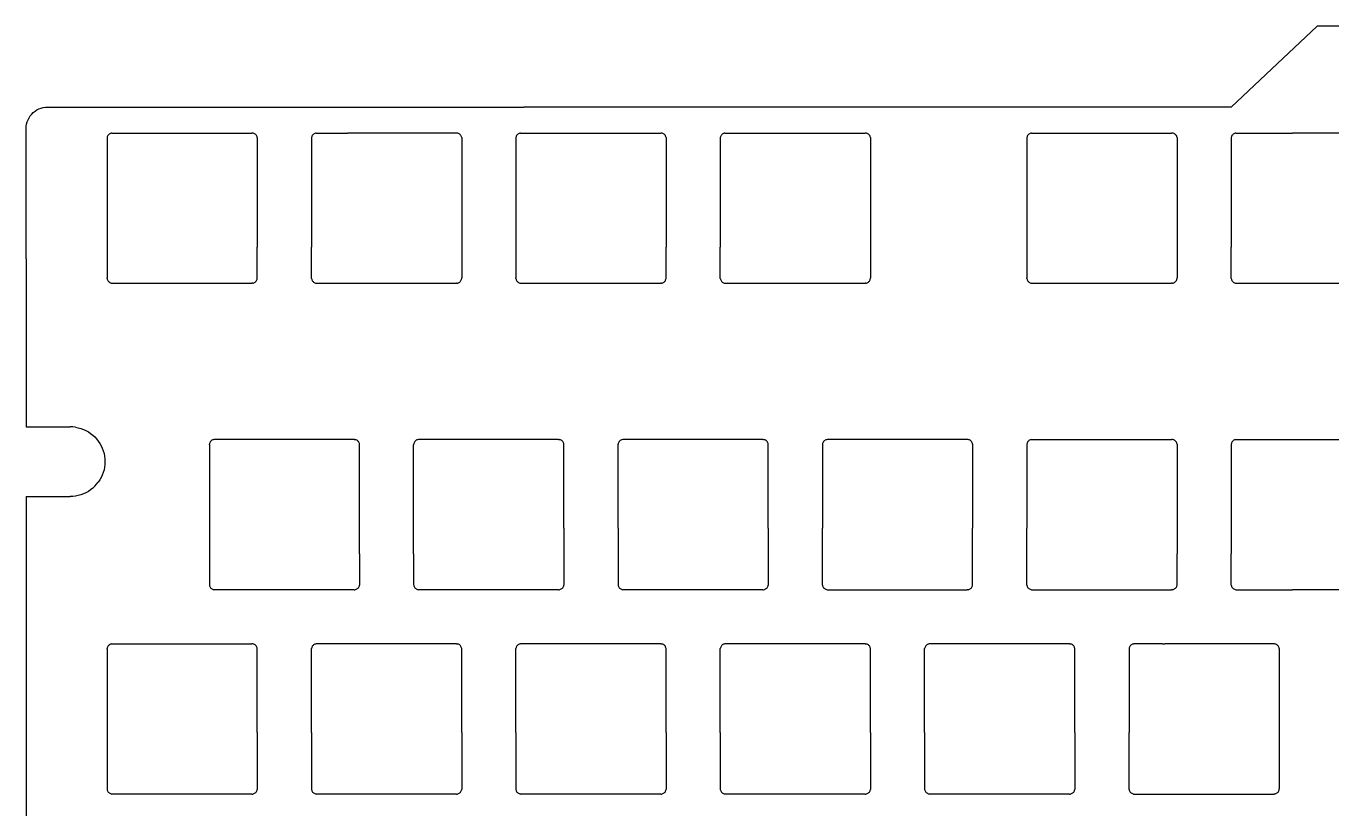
# Model space of a CAD drawing. Extents: x 157 to 375, y -131 to 7.
# Drawn here: x 156.9 to 278.6, y -65.5 to 7.4 of the extents above; entities that cross this region are included whole.
import ezdxf

# ---------------------------------------------------------------- set-up
doc = ezdxf.new("R2010")
doc.units = 0

msp = doc.modelspace()

# ---------------------------------------------------------------- linework, layer by layer
for p, q in [((277.22, 7.44), (272.44, 2.93)), ((367.25, 7.44), (277.22, 7.44)), ((272.44, 2.93), (269.22, -0.11)), ((157.08, -1.29), (157.18, -1.11)), ((157.18, -1.11), (157.29, -0.93)), ((157.29, -0.93), (157.42, -0.77)), ((157.42, -0.77), (157.57, -0.62)), ((157.57, -0.62), (157.74, -0.49)), ((157.74, -0.49), (157.91, -0.38)), ((157.91, -0.38), (158.1, -0.28)), ((158.1, -0.28), (158.29, -0.21)), ((158.29, -0.21), (158.5, -0.15)), ((158.5, -0.15), (158.7, -0.12)), ((158.7, -0.12), (158.91, -0.11)), ((158.91, -0.11), (203.28, -0.11)), ((269.22, -0.11), (203.28, -0.11)), ((156.9, -1.9), (156.95, -1.69)), ((156.9, -14.25), (156.9, -1.9)), ((156.95, -1.69), (157.01, -1.49)), ((157.01, -1.49), (157.08, -1.29)), ((164.47, -2.89), (164.45, -2.96)), ((164.45, -2.96), (164.45, -3.03)), ((164.45, -3.03), (164.45, -16.03)), ((164.49, -2.83), (164.47, -2.89)), ((164.52, -2.77), (164.49, -2.83)), ((164.55, -2.72), (164.52, -2.77)), ((164.6, -2.67), (164.55, -2.72)), ((164.64, -2.63), (164.6, -2.67)), ((164.7, -2.59), (164.64, -2.63)), ((164.76, -2.56), (164.7, -2.59)), ((164.82, -2.54), (164.76, -2.56)), ((164.88, -2.53), (164.82, -2.54)), ((164.88, -2.53), (164.95, -2.53)), ((164.95, -2.53), (177.95, -2.53)), ((178.02, -2.53), (177.95, -2.53)), ((178.08, -2.54), (178.02, -2.53)), ((178.14, -2.56), (178.08, -2.54)), ((178.2, -2.59), (178.14, -2.56)), ((178.26, -2.63), (178.2, -2.59)), ((178.3, -2.67), (178.26, -2.63)), ((178.35, -2.72), (178.3, -2.67)), ((178.38, -2.77), (178.35, -2.72)), ((178.41, -2.83), (178.38, -2.77)), ((178.43, -2.89), (178.41, -2.83)), ((178.45, -2.96), (178.43, -2.89)), ((178.45, -2.96), (178.45, -3.03)), ((178.45, -3.03), (178.45, -13.18)), ((183.52, -2.89), (183.5, -2.96)), ((183.5, -2.96), (183.5, -3.03)), ((183.5, -3.03), (183.5, -13.18)), ((183.54, -2.83), (183.52, -2.89)), ((183.57, -2.77), (183.54, -2.83)), ((183.6, -2.72), (183.57, -2.77)), ((183.65, -2.67), (183.6, -2.72)), ((183.69, -2.63), (183.65, -2.67)), ((183.75, -2.59), (183.69, -2.63)), ((183.81, -2.56), (183.75, -2.59)), ((183.87, -2.54), (183.81, -2.56)), ((183.93, -2.53), (183.87, -2.54)), ((183.93, -2.53), (184, -2.53)), ((184, -2.53), (186.85, -2.53)), ((197, -2.53), (186.85, -2.53)), ((197.07, -2.53), (197, -2.53)), ((197.13, -2.54), (197.07, -2.53)), ((197.19, -2.56), (197.13, -2.54)), ((197.25, -2.59), (197.19, -2.56)), ((197.31, -2.63), (197.25, -2.59)), ((197.35, -2.67), (197.31, -2.63)), ((197.4, -2.72), (197.35, -2.67)), ((197.43, -2.77), (197.4, -2.72)), ((197.46, -2.83), (197.43, -2.77)), ((197.48, -2.89), (197.46, -2.83)), ((197.5, -2.96), (197.48, -2.89)), ((197.5, -2.96), (197.5, -3.03)), ((197.5, -3.03), (197.5, -16.03)), ((202.57, -2.89), (202.55, -2.96)), ((202.55, -2.96), (202.55, -3.03)), ((202.55, -3.03), (202.55, -16.03)), ((202.59, -2.83), (202.57, -2.89)), ((202.62, -2.77), (202.59, -2.83)), ((202.65, -2.72), (202.62, -2.77)), ((202.7, -2.67), (202.65, -2.72)), ((202.74, -2.63), (202.7, -2.67)), ((202.8, -2.59), (202.74, -2.63)), ((202.86, -2.56), (202.8, -2.59)), ((202.92, -2.54), (202.86, -2.56)), ((202.98, -2.53), (202.92, -2.54)), ((202.98, -2.53), (203.05, -2.53)), ((203.05, -2.53), (216.05, -2.53)), ((216.12, -2.53), (216.05, -2.53)), ((216.18, -2.54), (216.12, -2.53)), ((216.24, -2.56), (216.18, -2.54)), ((216.3, -2.59), (216.24, -2.56)), ((216.36, -2.63), (216.3, -2.59)), ((216.4, -2.67), (216.36, -2.63)), ((216.45, -2.72), (216.4, -2.67)), ((216.48, -2.77), (216.45, -2.72)), ((216.51, -2.83), (216.48, -2.77)), ((216.53, -2.89), (216.51, -2.83)), ((216.55, -2.96), (216.53, -2.89)), ((216.55, -2.96), (216.55, -3.03)), ((216.55, -3.03), (216.55, -13.18)), ((221.62, -2.89), (221.6, -2.96)), ((221.6, -2.96), (221.6, -3.03)), ((221.6, -3.03), (221.6, -13.18)), ((221.64, -2.83), (221.62, -2.89)), ((221.67, -2.77), (221.64, -2.83)), ((221.7, -2.72), (221.67, -2.77)), ((221.75, -2.67), (221.7, -2.72)), ((221.79, -2.63), (221.75, -2.67)), ((221.85, -2.59), (221.79, -2.63)), ((221.91, -2.56), (221.85, -2.59)), ((221.97, -2.54), (221.91, -2.56)), ((222.03, -2.53), (221.97, -2.54)), ((222.03, -2.53), (222.1, -2.53)), ((222.1, -2.53), (235.1, -2.53)), ((235.17, -2.53), (235.1, -2.53)), ((235.23, -2.54), (235.17, -2.53)), ((235.29, -2.56), (235.23, -2.54)), ((235.35, -2.59), (235.29, -2.56)), ((235.41, -2.63), (235.35, -2.59)), ((235.45, -2.67), (235.41, -2.63)), ((235.5, -2.72), (235.45, -2.67)), ((235.53, -2.77), (235.5, -2.72)), ((235.56, -2.83), (235.53, -2.77)), ((235.58, -2.89), (235.56, -2.83)), ((235.6, -2.96), (235.58, -2.89)), ((235.6, -2.96), (235.6, -3.03)), ((235.6, -3.03), (235.6, -16.03)), ((250.19, -2.89), (250.18, -2.96)), ((250.18, -2.96), (250.18, -3.03)), ((250.18, -3.03), (250.18, -16.03)), ((250.21, -2.83), (250.19, -2.89)), ((250.24, -2.77), (250.21, -2.83)), ((250.28, -2.72), (250.24, -2.77)), ((250.32, -2.67), (250.28, -2.72)), ((250.37, -2.63), (250.32, -2.67)), ((250.42, -2.59), (250.37, -2.63)), ((250.48, -2.56), (250.42, -2.59)), ((250.54, -2.54), (250.48, -2.56)), ((250.61, -2.53), (250.54, -2.54)), ((250.61, -2.53), (250.68, -2.53)), ((250.68, -2.53), (263.67, -2.53)), ((263.74, -2.53), (263.67, -2.53)), ((263.81, -2.54), (263.74, -2.53)), ((263.87, -2.56), (263.81, -2.54)), ((263.93, -2.59), (263.87, -2.56)), ((263.98, -2.63), (263.93, -2.59)), ((264.03, -2.67), (263.98, -2.63)), ((264.07, -2.72), (264.03, -2.67)), ((264.11, -2.77), (264.07, -2.72)), ((264.14, -2.83), (264.11, -2.77)), ((264.16, -2.89), (264.14, -2.83)), ((264.17, -2.96), (264.16, -2.89)), ((264.17, -2.96), (264.17, -3.03)), ((264.17, -3.03), (264.17, -16.03)), ((269.24, -2.89), (269.23, -2.96)), ((269.23, -2.96), (269.23, -3.03)), ((269.23, -3.03), (269.23, -13.18)), ((269.26, -2.83), (269.24, -2.89)), ((269.29, -2.77), (269.26, -2.83)), ((269.33, -2.72), (269.29, -2.77)), ((269.37, -2.67), (269.33, -2.72)), ((269.42, -2.63), (269.37, -2.67)), ((269.47, -2.59), (269.42, -2.63)), ((269.53, -2.56), (269.47, -2.59)), ((269.59, -2.54), (269.53, -2.56)), ((269.66, -2.53), (269.59, -2.54)), ((269.66, -2.53), (269.73, -2.53)), ((269.73, -2.53), (274.95, -2.53)), ((282.73, -2.53), (274.95, -2.53)), ((178.45, -16.03), (178.45, -13.18)), ((183.5, -16.03), (183.5, -13.18)), ((216.55, -14.88), (216.55, -13.18)), ((221.6, -14.88), (221.6, -13.18)), ((269.23, -16.03), (269.23, -13.18)), ((156.9, -14.25), (156.9, -29.91)), ((216.55, -16.03), (216.55, -14.88)), ((221.6, -16.03), (221.6, -14.88)), ((164.45, -16.09), (164.45, -16.03)), ((164.45, -16.09), (164.47, -16.16)), ((164.47, -16.16), (164.49, -16.22)), ((164.49, -16.22), (164.52, -16.28)), ((164.52, -16.28), (164.55, -16.33)), ((164.55, -16.33), (164.6, -16.38)), ((164.6, -16.38), (164.64, -16.42)), ((164.64, -16.42), (164.7, -16.46)), ((164.7, -16.46), (164.76, -16.49)), ((164.76, -16.49), (164.82, -16.51)), ((164.82, -16.51), (164.88, -16.52)), ((164.88, -16.52), (164.95, -16.53)), ((164.95, -16.53), (177.95, -16.53)), ((178.02, -16.52), (177.95, -16.53)), ((178.02, -16.52), (178.08, -16.51)), ((178.08, -16.51), (178.14, -16.49)), ((178.14, -16.49), (178.2, -16.46)), ((178.2, -16.46), (178.26, -16.42)), ((178.26, -16.42), (178.3, -16.38)), ((178.3, -16.38), (178.35, -16.33)), ((178.35, -16.33), (178.38, -16.28)), ((178.38, -16.28), (178.41, -16.22)), ((178.41, -16.22), (178.43, -16.16)), ((178.43, -16.16), (178.45, -16.09)), ((178.45, -16.09), (178.45, -16.03)), ((183.5, -16.09), (183.5, -16.03)), ((183.5, -16.09), (183.52, -16.16)), ((183.52, -16.16), (183.54, -16.22)), ((183.54, -16.22), (183.57, -16.28)), ((183.57, -16.28), (183.6, -16.33)), ((183.6, -16.33), (183.65, -16.38)), ((183.65, -16.38), (183.69, -16.42)), ((183.69, -16.42), (183.75, -16.46)), ((183.75, -16.46), (183.81, -16.49)), ((183.81, -16.49), (183.87, -16.51)), ((183.87, -16.51), (183.93, -16.52)), ((183.93, -16.52), (184, -16.53)), ((184, -16.53), (197, -16.53)), ((197.07, -16.52), (197, -16.53)), ((197.07, -16.52), (197.13, -16.51)), ((197.13, -16.51), (197.19, -16.49)), ((197.19, -16.49), (197.25, -16.46)), ((197.25, -16.46), (197.31, -16.42)), ((197.31, -16.42), (197.35, -16.38)), ((197.35, -16.38), (197.4, -16.33)), ((197.4, -16.33), (197.43, -16.28)), ((197.43, -16.28), (197.46, -16.22)), ((197.46, -16.22), (197.48, -16.16)), ((197.48, -16.16), (197.5, -16.09)), ((197.5, -16.09), (197.5, -16.03)), ((202.55, -16.09), (202.55, -16.03)), ((202.55, -16.09), (202.57, -16.16)), ((202.57, -16.16), (202.59, -16.22)), ((202.59, -16.22), (202.62, -16.28)), ((202.62, -16.28), (202.65, -16.33)), ((202.65, -16.33), (202.7, -16.38)), ((202.7, -16.38), (202.74, -16.42)), ((202.74, -16.42), (202.8, -16.46)), ((202.8, -16.46), (202.86, -16.49)), ((202.86, -16.49), (202.92, -16.51)), ((202.92, -16.51), (202.98, -16.52)), ((202.98, -16.52), (203.05, -16.53)), ((203.05, -16.53), (216.05, -16.53)), ((216.12, -16.52), (216.05, -16.53)), ((216.12, -16.52), (216.18, -16.51)), ((216.18, -16.51), (216.24, -16.49)), ((216.24, -16.49), (216.3, -16.46)), ((216.3, -16.46), (216.36, -16.42)), ((216.36, -16.42), (216.4, -16.38)), ((216.4, -16.38), (216.45, -16.33)), ((216.45, -16.33), (216.48, -16.28)), ((216.48, -16.28), (216.51, -16.22)), ((216.51, -16.22), (216.53, -16.16)), ((216.53, -16.16), (216.55, -16.09)), ((216.55, -16.09), (216.55, -16.03)), ((221.6, -16.09), (221.6, -16.03)), ((221.6, -16.09), (221.62, -16.16)), ((221.62, -16.16), (221.64, -16.22)), ((221.64, -16.22), (221.67, -16.28)), ((221.67, -16.28), (221.7, -16.33)), ((221.7, -16.33), (221.75, -16.38)), ((221.75, -16.38), (221.79, -16.42)), ((221.79, -16.42), (221.85, -16.46)), ((221.85, -16.46), (221.91, -16.49)), ((221.91, -16.49), (221.97, -16.51)), ((221.97, -16.51), (222.03, -16.52)), ((222.03, -16.52), (222.1, -16.53)), ((222.1, -16.53), (235.1, -16.53)), ((235.17, -16.52), (235.1, -16.53)), ((235.17, -16.52), (235.23, -16.51)), ((235.23, -16.51), (235.29, -16.49)), ((235.29, -16.49), (235.35, -16.46)), ((235.35, -16.46), (235.41, -16.42)), ((235.41, -16.42), (235.45, -16.38)), ((235.45, -16.38), (235.5, -16.33)), ((235.5, -16.33), (235.53, -16.28)), ((235.53, -16.28), (235.56, -16.22)), ((235.56, -16.22), (235.58, -16.16)), ((235.58, -16.16), (235.6, -16.09)), ((235.6, -16.09), (235.6, -16.03)), ((250.18, -16.09), (250.18, -16.03)), ((250.18, -16.09), (250.19, -16.16)), ((250.19, -16.16), (250.21, -16.22)), ((250.21, -16.22), (250.24, -16.28)), ((250.24, -16.28), (250.28, -16.33)), ((250.28, -16.33), (250.32, -16.38)), ((250.32, -16.38), (250.37, -16.42)), ((250.37, -16.42), (250.42, -16.46)), ((250.42, -16.46), (250.48, -16.49)), ((250.48, -16.49), (250.54, -16.51)), ((250.54, -16.51), (250.61, -16.52)), ((250.61, -16.52), (250.68, -16.53)), ((250.68, -16.53), (263.67, -16.53)), ((263.74, -16.52), (263.67, -16.53)), ((263.74, -16.52), (263.81, -16.51)), ((263.81, -16.51), (263.87, -16.49)), ((263.87, -16.49), (263.93, -16.46)), ((263.93, -16.46), (263.98, -16.42)), ((263.98, -16.42), (264.03, -16.38)), ((264.03, -16.38), (264.07, -16.33)), ((264.07, -16.33), (264.11, -16.28)), ((264.11, -16.28), (264.14, -16.22)), ((264.14, -16.22), (264.16, -16.16)), ((264.16, -16.16), (264.17, -16.09)), ((264.17, -16.09), (264.17, -16.03)), ((269.23, -16.09), (269.23, -16.03)), ((269.23, -16.09), (269.24, -16.16)), ((269.24, -16.16), (269.26, -16.22)), ((269.26, -16.22), (269.29, -16.28)), ((269.29, -16.28), (269.33, -16.33)), ((269.33, -16.33), (269.37, -16.38)), ((269.37, -16.38), (269.42, -16.42)), ((269.42, -16.42), (269.47, -16.46)), ((269.47, -16.46), (269.53, -16.49)), ((269.53, -16.49), (269.59, -16.51)), ((269.59, -16.51), (269.66, -16.52)), ((269.66, -16.52), (269.73, -16.53)), ((269.73, -16.53), (282.73, -16.53)), ((156.9, -29.91), (161, -29.91)), ((161.25, -29.92), (161, -29.91)), ((161.51, -29.95), (161.25, -29.92)), ((161.51, -29.95), (161.76, -30)), ((161.76, -30), (162, -30.07)), ((162, -30.07), (162.24, -30.16)), ((162.24, -30.16), (162.48, -30.27)), ((162.48, -30.27), (162.7, -30.39)), ((162.7, -30.39), (162.91, -30.53)), ((162.91, -30.53), (163.11, -30.69)), ((163.11, -30.69), (163.3, -30.86)), ((163.3, -30.86), (163.47, -31.05)), ((163.47, -31.05), (163.63, -31.25)), ((163.63, -31.25), (163.77, -31.46)), ((163.77, -31.46), (163.9, -31.69)), ((173.99, -31.47), (173.98, -31.53)), ((173.98, -31.6), (173.98, -31.53)), ((173.98, -31.6), (173.98, -44.6)), ((174.01, -31.41), (173.99, -31.47)), ((174.04, -31.35), (174.01, -31.41)), ((174.08, -31.29), (174.04, -31.35)), ((174.12, -31.25), (174.08, -31.29)), ((174.17, -31.2), (174.12, -31.25)), ((174.22, -31.17), (174.17, -31.2)), ((174.28, -31.14), (174.22, -31.17)), ((174.34, -31.12), (174.28, -31.14)), ((174.41, -31.1), (174.34, -31.12)), ((174.48, -31.1), (174.41, -31.1)), ((187.48, -31.1), (174.48, -31.1)), ((187.48, -31.1), (187.54, -31.1)), ((187.61, -31.12), (187.54, -31.1)), ((187.67, -31.14), (187.61, -31.12)), ((187.73, -31.17), (187.67, -31.14)), ((187.78, -31.2), (187.73, -31.17)), ((187.83, -31.25), (187.78, -31.2)), ((187.87, -31.29), (187.83, -31.25)), ((187.91, -31.35), (187.87, -31.29)), ((187.94, -31.41), (187.91, -31.35)), ((187.96, -31.47), (187.94, -31.41)), ((187.97, -31.53), (187.96, -31.47)), ((187.98, -31.6), (187.97, -31.53)), ((187.98, -37.67), (187.98, -31.6)), ((193.02, -31.6), (193.03, -31.53)), ((193.02, -37.67), (193.02, -31.6)), ((193.04, -31.47), (193.03, -31.53)), ((193.06, -31.41), (193.04, -31.47)), ((193.09, -31.35), (193.06, -31.41)), ((193.13, -31.29), (193.09, -31.35)), ((193.17, -31.25), (193.13, -31.29)), ((193.22, -31.2), (193.17, -31.25)), ((193.27, -31.17), (193.22, -31.2)), ((193.33, -31.14), (193.27, -31.17)), ((193.39, -31.12), (193.33, -31.14)), ((193.46, -31.1), (193.39, -31.12)), ((193.52, -31.1), (193.46, -31.1)), ((206.52, -31.1), (193.52, -31.1)), ((206.52, -31.1), (206.59, -31.1)), ((206.66, -31.12), (206.59, -31.1)), ((206.72, -31.14), (206.66, -31.12)), ((206.78, -31.17), (206.72, -31.14)), ((206.83, -31.2), (206.78, -31.17)), ((206.88, -31.25), (206.83, -31.2)), ((206.92, -31.29), (206.88, -31.25)), ((206.96, -31.35), (206.92, -31.29)), ((206.99, -31.41), (206.96, -31.35)), ((207.01, -31.47), (206.99, -31.41)), ((207.02, -31.53), (207.01, -31.47)), ((207.02, -31.6), (207.02, -31.53)), ((207.02, -39.37), (207.02, -31.6)), ((212.07, -31.6), (212.08, -31.53)), ((212.07, -39.37), (212.07, -31.6)), ((212.09, -31.47), (212.08, -31.53)), ((212.11, -31.41), (212.09, -31.47)), ((212.14, -31.35), (212.11, -31.41)), ((212.18, -31.29), (212.14, -31.35)), ((212.22, -31.25), (212.18, -31.29)), ((212.27, -31.2), (212.22, -31.25)), ((212.32, -31.17), (212.27, -31.2)), ((212.38, -31.14), (212.32, -31.17)), ((212.44, -31.12), (212.38, -31.14)), ((212.51, -31.1), (212.44, -31.12)), ((212.57, -31.1), (212.51, -31.1)), ((225.57, -31.1), (212.57, -31.1)), ((225.57, -31.1), (225.64, -31.1)), ((225.71, -31.12), (225.64, -31.1)), ((225.77, -31.14), (225.71, -31.12)), ((225.83, -31.17), (225.77, -31.14)), ((225.88, -31.2), (225.83, -31.17)), ((225.93, -31.25), (225.88, -31.2)), ((225.97, -31.29), (225.93, -31.25)), ((226.01, -31.35), (225.97, -31.29)), ((226.04, -31.41), (226.01, -31.35)), ((226.06, -31.47), (226.04, -31.41)), ((226.07, -31.53), (226.06, -31.47)), ((226.07, -31.6), (226.07, -31.53)), ((226.07, -39.37), (226.07, -31.6)), ((231.13, -31.53), (231.12, -31.6)), ((231.12, -31.6), (231.12, -39.37)), ((231.14, -31.47), (231.13, -31.53)), ((231.16, -31.41), (231.14, -31.47)), ((231.19, -31.35), (231.16, -31.41)), ((231.23, -31.29), (231.19, -31.35)), ((231.27, -31.25), (231.23, -31.29)), ((231.27, -31.25), (231.32, -31.2)), ((231.32, -31.2), (231.37, -31.17)), ((231.43, -31.14), (231.37, -31.17)), ((231.49, -31.12), (231.43, -31.14)), ((231.56, -31.1), (231.49, -31.12)), ((231.62, -31.1), (231.56, -31.1)), ((244.62, -31.1), (231.62, -31.1)), ((244.69, -31.1), (244.62, -31.1)), ((244.76, -31.12), (244.69, -31.1)), ((244.82, -31.14), (244.76, -31.12)), ((244.88, -31.17), (244.82, -31.14)), ((244.93, -31.2), (244.88, -31.17)), ((244.98, -31.25), (244.93, -31.2)), ((245.02, -31.29), (244.98, -31.25)), ((245.06, -31.35), (245.02, -31.29)), ((245.09, -31.41), (245.06, -31.35)), ((245.11, -31.47), (245.09, -31.41)), ((245.12, -31.53), (245.11, -31.47)), ((245.12, -31.53), (245.12, -31.6)), ((245.12, -31.6), (245.12, -39.37)), ((250.19, -31.47), (250.18, -31.53)), ((250.18, -31.53), (250.18, -31.6)), ((250.18, -31.6), (250.18, -39.37)), ((250.21, -31.41), (250.19, -31.47)), ((250.24, -31.35), (250.21, -31.41)), ((250.28, -31.29), (250.24, -31.35)), ((250.32, -31.25), (250.28, -31.29)), ((250.37, -31.2), (250.32, -31.25)), ((250.42, -31.17), (250.37, -31.2)), ((250.48, -31.14), (250.42, -31.17)), ((250.54, -31.12), (250.48, -31.14)), ((250.61, -31.1), (250.54, -31.12)), ((250.61, -31.1), (250.68, -31.1)), ((250.68, -31.1), (263.67, -31.1)), ((263.74, -31.1), (263.67, -31.1)), ((263.81, -31.12), (263.74, -31.1)), ((263.87, -31.14), (263.81, -31.12)), ((263.93, -31.17), (263.87, -31.14)), ((263.98, -31.2), (263.93, -31.17)), ((264.03, -31.25), (263.98, -31.2)), ((264.07, -31.29), (264.03, -31.25)), ((264.11, -31.35), (264.07, -31.29)), ((264.14, -31.41), (264.11, -31.35)), ((264.16, -31.47), (264.14, -31.41)), ((264.17, -31.53), (264.16, -31.47)), ((264.17, -31.53), (264.17, -31.6)), ((264.17, -31.6), (264.17, -41.75)), ((269.24, -31.47), (269.23, -31.53)), ((269.23, -31.53), (269.23, -31.6)), ((269.23, -31.6), (269.23, -41.75)), ((269.26, -31.41), (269.24, -31.47)), ((269.29, -31.35), (269.26, -31.41)), ((269.33, -31.29), (269.29, -31.35)), ((269.37, -31.25), (269.33, -31.29)), ((269.42, -31.2), (269.37, -31.25)), ((269.47, -31.17), (269.42, -31.2)), ((269.53, -31.14), (269.47, -31.17)), ((269.59, -31.12), (269.53, -31.14)), ((269.66, -31.1), (269.59, -31.12)), ((269.66, -31.1), (269.73, -31.1)), ((269.73, -31.1), (282.73, -31.1)), ((163.9, -31.69), (164, -31.92)), ((164, -31.92), (164.09, -32.16)), ((164.09, -32.16), (164.16, -32.4)), ((164.16, -32.4), (164.21, -32.65)), ((164.21, -32.65), (164.24, -32.91)), ((164.16, -33.92), (164.09, -34.17)), ((164.21, -33.67), (164.16, -33.92)), ((164.24, -33.42), (164.21, -33.67)), ((164.24, -32.91), (164.25, -33.16)), ((164.25, -33.16), (164.24, -33.42)), ((163.3, -35.46), (163.47, -35.27)), ((163.47, -35.27), (163.63, -35.07)), ((163.77, -34.86), (163.63, -35.07)), ((163.9, -34.64), (163.77, -34.86)), ((164, -34.41), (163.9, -34.64)), ((164.09, -34.17), (164, -34.41)), ((156.9, -36.41), (156.9, -68.94)), ((156.9, -36.41), (161, -36.41)), ((161.25, -36.4), (161, -36.41)), ((161.51, -36.37), (161.25, -36.4)), ((161.76, -36.32), (161.51, -36.37)), ((162, -36.25), (161.76, -36.32)), ((162.24, -36.16), (162, -36.25)), ((162.48, -36.06), (162.24, -36.16)), ((162.7, -35.93), (162.48, -36.06)), ((162.91, -35.79), (162.7, -35.93)), ((163.11, -35.63), (162.91, -35.79)), ((163.3, -35.46), (163.11, -35.63)), ((187.98, -41.75), (187.98, -37.67)), ((193.02, -41.75), (193.02, -37.67)), ((207.02, -39.37), (207.02, -44.6)), ((212.07, -39.37), (212.07, -44.6)), ((226.07, -39.37), (226.07, -44.6)), ((231.12, -44.6), (231.12, -39.37)), ((245.12, -44.6), (245.12, -39.37)), ((250.18, -44.6), (250.18, -39.37)), ((187.98, -41.75), (187.98, -44.6)), ((193.02, -41.75), (193.02, -44.6)), ((264.17, -44.6), (264.17, -41.75)), ((269.23, -44.6), (269.23, -41.75)), ((173.98, -44.6), (173.98, -44.67)), ((173.98, -44.67), (173.99, -44.73)), ((173.99, -44.73), (174.01, -44.79)), ((174.01, -44.79), (174.04, -44.85)), ((174.04, -44.85), (174.08, -44.91)), ((174.08, -44.91), (174.12, -44.95)), ((174.12, -44.95), (174.17, -45)), ((174.17, -45), (174.22, -45.03)), ((187.73, -45.03), (187.78, -45)), ((187.78, -45), (187.83, -44.95)), ((187.83, -44.95), (187.87, -44.91)), ((187.87, -44.91), (187.91, -44.85)), ((187.91, -44.85), (187.94, -44.79)), ((187.94, -44.79), (187.96, -44.73)), ((187.96, -44.73), (187.97, -44.67)), ((187.98, -44.6), (187.97, -44.67)), ((193.02, -44.6), (193.03, -44.67)), ((193.03, -44.67), (193.04, -44.73)), ((193.04, -44.73), (193.06, -44.79)), ((193.06, -44.79), (193.09, -44.85)), ((193.09, -44.85), (193.13, -44.91)), ((193.13, -44.91), (193.17, -44.95)), ((193.17, -44.95), (193.22, -45)), ((193.22, -45), (193.27, -45.03)), ((206.78, -45.03), (206.83, -45)), ((206.83, -45), (206.88, -44.95)), ((206.88, -44.95), (206.92, -44.91)), ((206.92, -44.91), (206.96, -44.85)), ((206.96, -44.85), (206.99, -44.79)), ((206.99, -44.79), (207.01, -44.73)), ((207.01, -44.73), (207.02, -44.67)), ((207.02, -44.6), (207.02, -44.67)), ((212.07, -44.6), (212.08, -44.67)), ((212.08, -44.67), (212.09, -44.73)), ((212.09, -44.73), (212.11, -44.79)), ((212.11, -44.79), (212.14, -44.85)), ((212.14, -44.85), (212.18, -44.91)), ((212.18, -44.91), (212.22, -44.95)), ((212.22, -44.95), (212.27, -45)), ((212.27, -45), (212.32, -45.03)), ((225.83, -45.03), (225.88, -45)), ((225.88, -45), (225.93, -44.95)), ((225.93, -44.95), (225.97, -44.91)), ((225.97, -44.91), (226.01, -44.85)), ((226.01, -44.85), (226.04, -44.79)), ((226.04, -44.79), (226.06, -44.73)), ((226.06, -44.73), (226.07, -44.67)), ((226.07, -44.6), (226.07, -44.67)), ((231.13, -44.67), (231.12, -44.6)), ((231.13, -44.67), (231.14, -44.73)), ((231.14, -44.73), (231.16, -44.79)), ((231.16, -44.79), (231.19, -44.85)), ((231.19, -44.85), (231.23, -44.91)), ((231.23, -44.91), (231.27, -44.95)), ((231.27, -44.95), (231.32, -45)), ((231.32, -45), (231.37, -45.03)), ((244.88, -45.03), (244.93, -45)), ((244.93, -45), (244.98, -44.95)), ((244.98, -44.95), (245.02, -44.91)), ((245.02, -44.91), (245.06, -44.85)), ((245.06, -44.85), (245.09, -44.79)), ((245.09, -44.79), (245.11, -44.73)), ((245.11, -44.73), (245.12, -44.67)), ((245.12, -44.67), (245.12, -44.6)), ((250.18, -44.67), (250.18, -44.6)), ((250.18, -44.67), (250.19, -44.73)), ((250.19, -44.73), (250.21, -44.79)), ((250.21, -44.79), (250.24, -44.85)), ((250.24, -44.85), (250.28, -44.91)), ((250.28, -44.91), (250.32, -44.95)), ((250.32, -44.95), (250.37, -45)), ((250.37, -45), (250.42, -45.03)), ((263.93, -45.03), (263.98, -45)), ((263.98, -45), (264.03, -44.95)), ((264.03, -44.95), (264.07, -44.91)), ((264.07, -44.91), (264.11, -44.85)), ((264.11, -44.85), (264.14, -44.79)), ((264.14, -44.79), (264.16, -44.73)), ((264.16, -44.73), (264.17, -44.67)), ((264.17, -44.67), (264.17, -44.6)), ((269.23, -44.67), (269.23, -44.6)), ((269.23, -44.67), (269.24, -44.73)), ((269.24, -44.73), (269.26, -44.79)), ((269.26, -44.79), (269.29, -44.85)), ((269.29, -44.85), (269.33, -44.91)), ((269.33, -44.91), (269.37, -44.95)), ((269.37, -44.95), (269.42, -45)), ((269.42, -45), (269.47, -45.03)), ((174.22, -45.03), (174.28, -45.06)), ((174.28, -45.06), (174.34, -45.08)), ((174.34, -45.08), (174.41, -45.1)), ((174.48, -45.1), (174.41, -45.1)), ((187.48, -45.1), (174.48, -45.1)), ((187.48, -45.1), (187.54, -45.1)), ((187.54, -45.1), (187.61, -45.08)), ((187.61, -45.08), (187.67, -45.06)), ((187.67, -45.06), (187.73, -45.03)), ((193.27, -45.03), (193.33, -45.06)), ((193.33, -45.06), (193.39, -45.08)), ((193.39, -45.08), (193.46, -45.1)), ((193.52, -45.1), (193.46, -45.1)), ((206.52, -45.1), (193.52, -45.1)), ((206.52, -45.1), (206.59, -45.1)), ((206.59, -45.1), (206.66, -45.08)), ((206.66, -45.08), (206.72, -45.06)), ((206.72, -45.06), (206.78, -45.03)), ((212.32, -45.03), (212.38, -45.06)), ((212.38, -45.06), (212.44, -45.08)), ((212.44, -45.08), (212.51, -45.1)), ((212.57, -45.1), (212.51, -45.1)), ((225.57, -45.1), (212.57, -45.1)), ((225.57, -45.1), (225.64, -45.1)), ((225.64, -45.1), (225.71, -45.08)), ((225.71, -45.08), (225.77, -45.06)), ((225.77, -45.06), (225.83, -45.03)), ((231.37, -45.03), (231.43, -45.06)), ((231.43, -45.06), (231.49, -45.08)), ((231.49, -45.08), (231.56, -45.1)), ((231.56, -45.1), (231.62, -45.1)), ((231.62, -45.1), (244.62, -45.1)), ((244.69, -45.1), (244.62, -45.1)), ((244.69, -45.1), (244.76, -45.08)), ((244.76, -45.08), (244.82, -45.06)), ((244.82, -45.06), (244.88, -45.03)), ((250.42, -45.03), (250.48, -45.06)), ((250.48, -45.06), (250.54, -45.08)), ((250.54, -45.08), (250.61, -45.1)), ((250.61, -45.1), (250.68, -45.1)), ((250.68, -45.1), (263.67, -45.1)), ((263.74, -45.1), (263.67, -45.1)), ((263.74, -45.1), (263.81, -45.08)), ((263.81, -45.08), (263.87, -45.06)), ((263.87, -45.06), (263.93, -45.03)), ((269.47, -45.03), (269.53, -45.06)), ((269.53, -45.06), (269.59, -45.08)), ((269.59, -45.08), (269.66, -45.1)), ((269.66, -45.1), (269.73, -45.1)), ((269.73, -45.1), (274.95, -45.1)), ((282.73, -45.1), (274.95, -45.1)), ((164.47, -50.52), (164.45, -50.58)), ((164.45, -50.65), (164.45, -50.58)), ((164.45, -50.65), (164.45, -63.65)), ((164.49, -50.46), (164.47, -50.52)), ((164.52, -50.4), (164.49, -50.46)), ((164.55, -50.34), (164.52, -50.4)), ((164.6, -50.3), (164.55, -50.34)), ((164.64, -50.25), (164.6, -50.3)), ((164.7, -50.22), (164.64, -50.25)), ((164.76, -50.19), (164.7, -50.22)), ((164.82, -50.17), (164.76, -50.19)), ((164.88, -50.15), (164.82, -50.17)), ((164.88, -50.15), (164.95, -50.15)), ((164.95, -50.15), (177.95, -50.15)), ((178.02, -50.15), (177.95, -50.15)), ((178.08, -50.17), (178.02, -50.15)), ((178.14, -50.19), (178.08, -50.17)), ((178.2, -50.22), (178.14, -50.19)), ((178.26, -50.25), (178.2, -50.22)), ((178.3, -50.3), (178.26, -50.25)), ((178.35, -50.34), (178.3, -50.3)), ((178.38, -50.4), (178.35, -50.34)), ((178.41, -50.46), (178.38, -50.4)), ((178.43, -50.52), (178.41, -50.46)), ((178.45, -50.58), (178.43, -50.52)), ((178.45, -50.65), (178.45, -50.58)), ((178.45, -58.42), (178.45, -50.65)), ((183.52, -50.52), (183.5, -50.58)), ((183.5, -50.65), (183.5, -50.58)), ((183.5, -58.42), (183.5, -50.65)), ((183.54, -50.46), (183.52, -50.52)), ((183.57, -50.4), (183.54, -50.46)), ((183.6, -50.34), (183.57, -50.4)), ((183.65, -50.3), (183.6, -50.34)), ((183.69, -50.25), (183.65, -50.3)), ((183.75, -50.22), (183.69, -50.25)), ((183.81, -50.19), (183.75, -50.22)), ((183.87, -50.17), (183.81, -50.19)), ((183.93, -50.15), (183.87, -50.17)), ((184, -50.15), (183.93, -50.15)), ((197, -50.15), (184, -50.15)), ((197, -50.15), (197.07, -50.15)), ((197.13, -50.17), (197.07, -50.15)), ((197.19, -50.19), (197.13, -50.17)), ((197.25, -50.22), (197.19, -50.19)), ((197.31, -50.25), (197.25, -50.22)), ((197.35, -50.3), (197.31, -50.25)), ((197.4, -50.34), (197.35, -50.3)), ((197.43, -50.4), (197.4, -50.34)), ((197.46, -50.46), (197.43, -50.4)), ((197.48, -50.52), (197.46, -50.46)), ((197.5, -50.58), (197.48, -50.52)), ((197.5, -50.65), (197.5, -50.58)), ((197.5, -58.42), (197.5, -50.65)), ((202.57, -50.52), (202.55, -50.58)), ((202.55, -50.65), (202.55, -50.58)), ((202.55, -58.42), (202.55, -50.65)), ((202.59, -50.46), (202.57, -50.52)), ((202.62, -50.4), (202.59, -50.46)), ((202.65, -50.34), (202.62, -50.4)), ((202.7, -50.3), (202.65, -50.34)), ((202.74, -50.25), (202.7, -50.3)), ((202.8, -50.22), (202.74, -50.25)), ((202.86, -50.19), (202.8, -50.22)), ((202.92, -50.17), (202.86, -50.19)), ((202.98, -50.15), (202.92, -50.17)), ((203.05, -50.15), (202.98, -50.15)), ((216.05, -50.15), (203.05, -50.15)), ((216.05, -50.15), (216.12, -50.15)), ((216.18, -50.17), (216.12, -50.15)), ((216.24, -50.19), (216.18, -50.17)), ((216.3, -50.22), (216.24, -50.19)), ((216.36, -50.25), (216.3, -50.22)), ((216.4, -50.3), (216.36, -50.25)), ((216.45, -50.34), (216.4, -50.3)), ((216.48, -50.4), (216.45, -50.34)), ((216.51, -50.46), (216.48, -50.4)), ((216.53, -50.52), (216.51, -50.46)), ((216.55, -50.58), (216.53, -50.52)), ((216.55, -50.65), (216.55, -50.58)), ((216.55, -58.42), (216.55, -50.65)), ((221.62, -50.52), (221.6, -50.58)), ((221.6, -50.65), (221.6, -50.58)), ((221.6, -58.42), (221.6, -50.65)), ((221.64, -50.46), (221.62, -50.52)), ((221.67, -50.4), (221.64, -50.46)), ((221.7, -50.34), (221.67, -50.4)), ((221.75, -50.3), (221.7, -50.34)), ((221.79, -50.25), (221.75, -50.3)), ((221.85, -50.22), (221.79, -50.25)), ((221.91, -50.19), (221.85, -50.22)), ((221.97, -50.17), (221.91, -50.19)), ((222.03, -50.15), (221.97, -50.17)), ((222.1, -50.15), (222.03, -50.15)), ((235.1, -50.15), (222.1, -50.15)), ((235.1, -50.15), (235.17, -50.15)), ((235.23, -50.17), (235.17, -50.15)), ((235.29, -50.19), (235.23, -50.17)), ((235.35, -50.22), (235.29, -50.19)), ((235.41, -50.25), (235.35, -50.22)), ((235.45, -50.3), (235.41, -50.25)), ((235.5, -50.34), (235.45, -50.3)), ((235.53, -50.4), (235.5, -50.34)), ((235.56, -50.46), (235.53, -50.4)), ((235.58, -50.52), (235.56, -50.46)), ((235.6, -50.58), (235.58, -50.52)), ((235.6, -50.65), (235.6, -50.58)), ((235.6, -58.42), (235.6, -50.65)), ((240.67, -50.52), (240.65, -50.58)), ((240.65, -50.65), (240.65, -50.58)), ((240.65, -58.42), (240.65, -50.65)), ((240.69, -50.46), (240.67, -50.52)), ((240.72, -50.4), (240.69, -50.46)), ((240.75, -50.34), (240.72, -50.4)), ((240.8, -50.3), (240.75, -50.34)), ((240.84, -50.25), (240.8, -50.3)), ((240.9, -50.22), (240.84, -50.25)), ((240.96, -50.19), (240.9, -50.22)), ((241.02, -50.17), (240.96, -50.19)), ((241.08, -50.15), (241.02, -50.17)), ((241.15, -50.15), (241.08, -50.15)), ((254.15, -50.15), (241.15, -50.15)), ((254.15, -50.15), (254.22, -50.15)), ((254.28, -50.17), (254.22, -50.15)), ((254.34, -50.19), (254.28, -50.17)), ((254.4, -50.22), (254.34, -50.19)), ((254.46, -50.25), (254.4, -50.22)), ((254.5, -50.3), (254.46, -50.25)), ((254.55, -50.34), (254.5, -50.3)), ((254.58, -50.4), (254.55, -50.34)), ((254.61, -50.46), (254.58, -50.4)), ((254.63, -50.52), (254.61, -50.46)), ((254.65, -50.58), (254.63, -50.52)), ((254.65, -50.65), (254.65, -50.58)), ((254.65, -58.42), (254.65, -50.65)), ((259.72, -50.52), (259.7, -50.58)), ((259.7, -50.58), (259.7, -50.65)), ((259.7, -50.65), (259.7, -58.42)), ((259.74, -50.46), (259.72, -50.52)), ((259.77, -50.4), (259.74, -50.46)), ((259.8, -50.34), (259.77, -50.4)), ((259.8, -50.34), (259.85, -50.3)), ((259.85, -50.3), (259.89, -50.25)), ((259.95, -50.22), (259.89, -50.25)), ((260.01, -50.19), (259.95, -50.22)), ((260.07, -50.17), (260.01, -50.19)), ((260.13, -50.15), (260.07, -50.17)), ((260.2, -50.15), (260.13, -50.15)), ((262.81, -50.15), (260.2, -50.15)), ((262.81, -50.15), (263.05, -50.15)), ((273.2, -50.15), (263.05, -50.15)), ((273.27, -50.15), (273.2, -50.15)), ((273.33, -50.17), (273.27, -50.15)), ((273.39, -50.19), (273.33, -50.17)), ((273.45, -50.22), (273.39, -50.19)), ((273.51, -50.25), (273.45, -50.22)), ((273.55, -50.3), (273.51, -50.25)), ((273.6, -50.34), (273.55, -50.3)), ((273.63, -50.4), (273.6, -50.34)), ((273.66, -50.46), (273.63, -50.4)), ((273.68, -50.52), (273.66, -50.46)), ((273.7, -50.58), (273.68, -50.52)), ((273.7, -50.58), (273.7, -50.65)), ((273.7, -50.65), (273.7, -63.65)), ((178.45, -58.42), (178.45, -63.65)), ((183.5, -58.42), (183.5, -63.65)), ((197.5, -58.42), (197.5, -63.65)), ((202.55, -58.42), (202.55, -63.65)), ((216.55, -58.42), (216.55, -63.65)), ((221.6, -58.42), (221.6, -63.65)), ((235.6, -58.42), (235.6, -63.65)), ((240.65, -58.42), (240.65, -63.65)), ((254.65, -58.42), (254.65, -63.65)), ((259.7, -63.65), (259.7, -58.42)), ((164.45, -63.65), (164.45, -63.72)), ((164.45, -63.72), (164.47, -63.78)), ((164.47, -63.78), (164.49, -63.84)), ((164.49, -63.84), (164.52, -63.9)), ((164.52, -63.9), (164.55, -63.96)), ((164.55, -63.96), (164.6, -64)), ((164.6, -64), (164.64, -64.05)), ((164.64, -64.05), (164.7, -64.08)), ((164.7, -64.08), (164.76, -64.11)), ((164.76, -64.11), (164.82, -64.13)), ((164.82, -64.13), (164.88, -64.15)), ((164.95, -64.15), (164.88, -64.15)), ((177.95, -64.15), (164.95, -64.15)), ((177.95, -64.15), (178.02, -64.15)), ((178.02, -64.15), (178.08, -64.13)), ((178.08, -64.13), (178.14, -64.11)), ((178.14, -64.11), (178.2, -64.08)), ((178.2, -64.08), (178.26, -64.05)), ((178.26, -64.05), (178.3, -64)), ((178.3, -64), (178.35, -63.96)), ((178.35, -63.96), (178.38, -63.9)), ((178.38, -63.9), (178.41, -63.84)), ((178.41, -63.84), (178.43, -63.78)), ((178.43, -63.78), (178.45, -63.72)), ((178.45, -63.65), (178.45, -63.72)), ((183.5, -63.65), (183.5, -63.72)), ((183.5, -63.72), (183.52, -63.78)), ((183.52, -63.78), (183.54, -63.84)), ((183.54, -63.84), (183.57, -63.9)), ((183.57, -63.9), (183.6, -63.96)), ((183.6, -63.96), (183.65, -64)), ((183.65, -64), (183.69, -64.05)), ((183.69, -64.05), (183.75, -64.08)), ((183.75, -64.08), (183.81, -64.11)), ((183.81, -64.11), (183.87, -64.13)), ((183.87, -64.13), (183.93, -64.15)), ((184, -64.15), (183.93, -64.15)), ((197, -64.15), (184, -64.15)), ((197, -64.15), (197.07, -64.15)), ((197.07, -64.15), (197.13, -64.13)), ((197.13, -64.13), (197.19, -64.11)), ((197.19, -64.11), (197.25, -64.08)), ((197.25, -64.08), (197.31, -64.05)), ((197.31, -64.05), (197.35, -64)), ((197.35, -64), (197.4, -63.96)), ((197.4, -63.96), (197.43, -63.9)), ((197.43, -63.9), (197.46, -63.84)), ((197.46, -63.84), (197.48, -63.78)), ((197.48, -63.78), (197.5, -63.72)), ((197.5, -63.65), (197.5, -63.72)), ((202.55, -63.65), (202.55, -63.72)), ((202.55, -63.72), (202.57, -63.78)), ((202.57, -63.78), (202.59, -63.84)), ((202.59, -63.84), (202.62, -63.9)), ((202.62, -63.9), (202.65, -63.96)), ((202.65, -63.96), (202.7, -64)), ((202.7, -64), (202.74, -64.05)), ((202.74, -64.05), (202.8, -64.08)), ((202.8, -64.08), (202.86, -64.11)), ((202.86, -64.11), (202.92, -64.13)), ((202.92, -64.13), (202.98, -64.15)), ((203.05, -64.15), (202.98, -64.15)), ((216.05, -64.15), (203.05, -64.15)), ((216.05, -64.15), (216.12, -64.15)), ((216.12, -64.15), (216.18, -64.13)), ((216.18, -64.13), (216.24, -64.11)), ((216.24, -64.11), (216.3, -64.08)), ((216.3, -64.08), (216.36, -64.05)), ((216.36, -64.05), (216.4, -64)), ((216.4, -64), (216.45, -63.96)), ((216.45, -63.96), (216.48, -63.9)), ((216.48, -63.9), (216.51, -63.84)), ((216.51, -63.84), (216.53, -63.78)), ((216.53, -63.78), (216.55, -63.72)), ((216.55, -63.65), (216.55, -63.72)), ((221.6, -63.65), (221.6, -63.72)), ((221.6, -63.72), (221.62, -63.78)), ((221.62, -63.78), (221.64, -63.84)), ((221.64, -63.84), (221.67, -63.9)), ((221.67, -63.9), (221.7, -63.96)), ((221.7, -63.96), (221.75, -64)), ((221.75, -64), (221.79, -64.05)), ((221.79, -64.05), (221.85, -64.08)), ((221.85, -64.08), (221.91, -64.11)), ((221.91, -64.11), (221.97, -64.13)), ((221.97, -64.13), (222.03, -64.15)), ((222.1, -64.15), (222.03, -64.15)), ((235.1, -64.15), (222.1, -64.15)), ((235.1, -64.15), (235.17, -64.15)), ((235.17, -64.15), (235.23, -64.13)), ((235.23, -64.13), (235.29, -64.11)), ((235.29, -64.11), (235.35, -64.08)), ((235.35, -64.08), (235.41, -64.05)), ((235.41, -64.05), (235.45, -64)), ((235.45, -64), (235.5, -63.96)), ((235.5, -63.96), (235.53, -63.9)), ((235.53, -63.9), (235.56, -63.84)), ((235.56, -63.84), (235.58, -63.78)), ((235.58, -63.78), (235.6, -63.72)), ((235.6, -63.65), (235.6, -63.72)), ((240.65, -63.65), (240.65, -63.72)), ((240.65, -63.72), (240.67, -63.78)), ((240.67, -63.78), (240.69, -63.84)), ((240.69, -63.84), (240.72, -63.9)), ((240.72, -63.9), (240.75, -63.96)), ((240.75, -63.96), (240.8, -64)), ((240.8, -64), (240.84, -64.05)), ((240.84, -64.05), (240.9, -64.08)), ((240.9, -64.08), (240.96, -64.11)), ((240.96, -64.11), (241.02, -64.13)), ((241.02, -64.13), (241.08, -64.15)), ((241.15, -64.15), (241.08, -64.15)), ((254.15, -64.15), (241.15, -64.15)), ((254.15, -64.15), (254.22, -64.15)), ((254.22, -64.15), (254.28, -64.13)), ((254.28, -64.13), (254.34, -64.11)), ((254.34, -64.11), (254.4, -64.08)), ((254.4, -64.08), (254.46, -64.05)), ((254.46, -64.05), (254.5, -64)), ((254.5, -64), (254.55, -63.96)), ((254.55, -63.96), (254.58, -63.9)), ((254.58, -63.9), (254.61, -63.84)), ((254.61, -63.84), (254.63, -63.78)), ((254.63, -63.78), (254.65, -63.72)), ((254.65, -63.65), (254.65, -63.72)), ((259.7, -63.72), (259.7, -63.65)), ((259.7, -63.72), (259.72, -63.78)), ((259.72, -63.78), (259.74, -63.84)), ((259.74, -63.84), (259.77, -63.9)), ((259.77, -63.9), (259.8, -63.96)), ((259.8, -63.96), (259.85, -64)), ((259.85, -64), (259.89, -64.05)), ((259.89, -64.05), (259.95, -64.08)), ((259.95, -64.08), (260.01, -64.11)), ((260.01, -64.11), (260.07, -64.13)), ((260.07, -64.13), (260.13, -64.15)), ((260.13, -64.15), (260.2, -64.15)), ((260.2, -64.15), (273.2, -64.15)), ((273.27, -64.15), (273.2, -64.15)), ((273.27, -64.15), (273.33, -64.13)), ((273.33, -64.13), (273.39, -64.11)), ((273.39, -64.11), (273.45, -64.08)), ((273.45, -64.08), (273.51, -64.05)), ((273.51, -64.05), (273.55, -64)), ((273.55, -64), (273.6, -63.96)), ((273.6, -63.96), (273.63, -63.9)), ((273.63, -63.9), (273.66, -63.84)), ((273.66, -63.84), (273.68, -63.78)), ((273.68, -63.78), (273.7, -63.72)), ((273.7, -63.72), (273.7, -63.65))]:
    msp.add_line(p, q)

doc.saveas('drawing.dxf')
